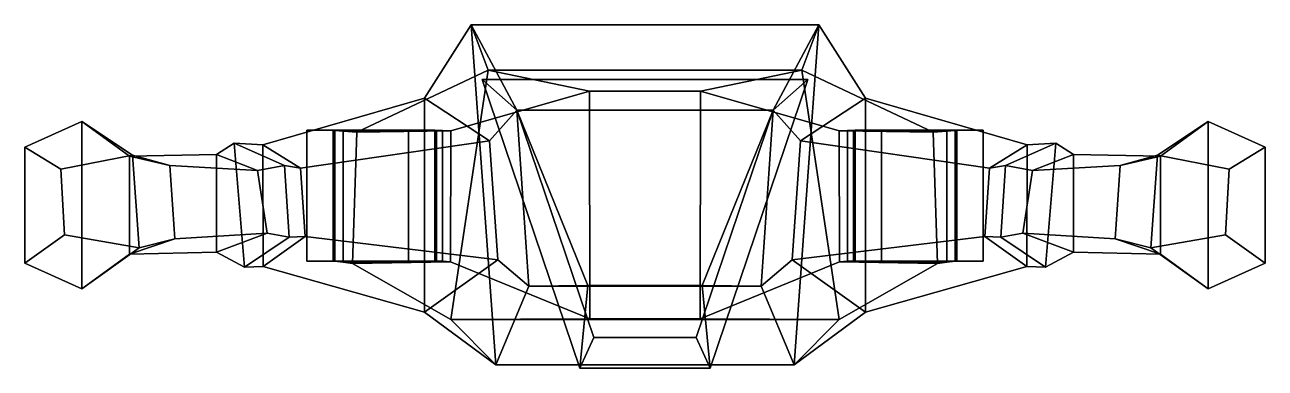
# Model space of a CAD drawing. Extents: x -1.96 to 1.96, y -0.51 to 0.57.
import ezdxf

# ---------------------------------------------------------------- set-up
doc = ezdxf.new("R2010")
doc.units = 0

msp = doc.modelspace()

# ---------------------------------------------------------------- meshes
at = {"layer": 'Arm.Left'}
mesh = msp.add_polyface(dxfattribs=at)
corners = [(1.20923, 0.190541, 1.80259), (1.2088, -0.19416, 1.79896), (1.0908, 0.11645, 2.02767), (1.07582, -0.099601, 2.02767), (1.30087, 0.196073, 1.79787), (1.26738, -0.195726, 1.82279), (1.14124, 0.125385, 2.08331), (1.12686, -0.101209, 2.07998), (1.3568, 0.159555, 1.85742), (1.35667, -0.148674, 1.86844), (1.22617, 0.109696, 2.09614), (1.19648, -0.088955, 2.08037), (1.63128, 0.154475, 2.00592), (1.63128, -0.154475, 2.00592), (1.50454, 0.125075, 2.25158), (1.48845, -0.106979, 2.25158), (1.7823, 0.263936, 2.04142), (1.7823, -0.263936, 2.04142), (1.62189, 0.158299, 2.35233), (1.60153, -0.135395, 2.35233), (1.96317, 0.183608, 2.19625), (1.96317, -0.183608, 2.19625), (1.8492, 0.113859, 2.40945), (1.83742, -0.094188, 2.41253), (0.697606, 0.337838, 1.42521), (0.697606, -0.337838, 1.42521), (0.492285, 0.202622, 1.82317), (0.46622, -0.173306, 1.82317)]
mesh.append_faces([[corners[k] for k in face] for face in [(23, 22, 20, 21), (1, 0, 24, 25), (0, 2, 26, 24), (2, 3, 27, 26), (3, 1, 25, 27), (5, 4, 0, 1), (4, 6, 2, 0), (6, 7, 3, 2), (7, 5, 1, 3), (9, 8, 4, 5), (8, 10, 6, 4), (10, 11, 7, 6), (11, 9, 5, 7), (13, 12, 8, 9), (12, 14, 10, 8), (14, 15, 11, 10), (15, 13, 9, 11), (17, 16, 12, 13), (16, 18, 14, 12), (18, 19, 15, 14), (19, 17, 13, 15), (21, 20, 16, 17), (20, 22, 18, 16), (22, 23, 19, 18), (23, 21, 17, 19), (24, 26, 27, 25)]])
at = {"layer": 'Arm.Right'}
mesh = msp.add_polyface(dxfattribs=at)
corners = [(-1.20923, 0.190541, 1.80259), (-1.2088, -0.19416, 1.79896), (-1.0908, 0.11645, 2.02767), (-1.07582, -0.099601, 2.02767), (-1.30087, 0.196073, 1.79787), (-1.26738, -0.195726, 1.82279), (-1.14124, 0.125385, 2.08331), (-1.12686, -0.101209, 2.07998), (-1.3568, 0.159555, 1.85742), (-1.35667, -0.148674, 1.86844), (-1.22617, 0.109696, 2.09614), (-1.19648, -0.088955, 2.08037), (-1.63128, 0.154475, 2.00592), (-1.63128, -0.154475, 2.00592), (-1.50454, 0.125075, 2.25158), (-1.48845, -0.106979, 2.25158), (-1.7823, 0.263936, 2.04142), (-1.7823, -0.263936, 2.04142), (-1.62189, 0.158299, 2.35233), (-1.60153, -0.135395, 2.35233), (-1.96317, 0.183608, 2.19625), (-1.96317, -0.183608, 2.19625), (-1.8492, 0.113859, 2.40945), (-1.83742, -0.094188, 2.41253), (-0.697606, 0.337838, 1.42521), (-0.697606, -0.337838, 1.42521), (-0.492285, 0.202622, 1.82317), (-0.46622, -0.173306, 1.82317)]
mesh.append_faces([[corners[k] for k in face] for face in [(21, 20, 22, 23), (25, 24, 0, 1), (24, 26, 2, 0), (26, 27, 3, 2), (27, 25, 1, 3), (1, 0, 4, 5), (0, 2, 6, 4), (2, 3, 7, 6), (3, 1, 5, 7), (5, 4, 8, 9), (4, 6, 10, 8), (6, 7, 11, 10), (7, 5, 9, 11), (9, 8, 12, 13), (8, 10, 14, 12), (10, 11, 15, 14), (11, 9, 13, 15), (13, 12, 16, 17), (12, 14, 18, 16), (14, 15, 19, 18), (15, 13, 17, 19), (17, 16, 20, 21), (16, 18, 22, 20), (18, 19, 23, 22), (19, 17, 21, 23), (25, 27, 26, 24)]])
at = {"layer": 'Head'}
mesh = msp.add_polyface(dxfattribs=at)
corners = [(0.405986, 0.299881, 2.19306), (0.181378, -0.254328, 2.23022), (0.515603, 0.396804, 2.43642), (0.205812, -0.514992, 2.43642), (0.405986, 0.299881, 3.35944), (0.162056, -0.418069, 3.35944), (-0.405986, 0.299881, 2.19306), (-0.181378, -0.254328, 2.23022), (-0.515603, 0.396804, 2.43642), (-0.205812, -0.514992, 2.43642), (-0.405986, 0.299881, 3.35944), (-0.162056, -0.418069, 3.35944), (0.405986, 0.299881, 2.04035), (0.36741, -0.256493, 2.04035), (-0.405986, 0.299881, 2.04035), (-0.36741, -0.256493, 2.04035)]
mesh.append_faces([[corners[k] for k in face] for face in [(4, 5, 11, 10), (1, 0, 12, 13), (15, 14, 6, 7), (12, 0, 6, 14), (1, 13, 15, 7), (3, 2, 0, 1), (7, 6, 8, 9), (0, 2, 8, 6), (3, 1, 7, 9), (5, 4, 2, 3), (9, 8, 10, 11), (2, 4, 10, 8), (5, 3, 9, 11), (12, 14, 15, 13)]])
at = {"layer": 'Leg.Left'}
mesh = msp.add_polyface(dxfattribs=at)
corners = [(0.912176, 0.230846, -0.276441), (0.925485, -0.184813, -0.289044), (0.61582, -0.178633, -0.53247), (0.614401, 0.234849, -0.531523), (0.955457, 0.233321, -0.401616), (0.955457, -0.17967, -0.397799), (0.641048, -0.177351, -0.587756), (0.641047, 0.235641, -0.591572), (0.982155, 0.2359, -0.55442), (0.982156, -0.177091, -0.554419), (0.660395, -0.176896, -0.628835), (0.660394, 0.236095, -0.628839), (0.986988, 0.236334, -0.676603), (0.986988, -0.176658, -0.676603), (0.665235, -0.176658, -0.708844), (0.665235, 0.236334, -0.708844), (1.07083, 0.236334, -1.15708), (1.07083, -0.176658, -1.15708), (0.749081, -0.176658, -1.16036), (0.749081, 0.236334, -1.16036), (0.175807, 0.359867, -0.030456), (0.174146, -0.358976, -0.02692), (0.614926, -0.36138, 0.498908), (0.496883, 0.425849, 0.493067)]
mesh.append_faces([[corners[k] for k in face] for face in [(19, 18, 17, 16), (0, 1, 22, 23), (1, 2, 21, 22), (2, 3, 20, 21), (3, 0, 23, 20), (4, 5, 1, 0), (5, 6, 2, 1), (6, 7, 3, 2), (7, 4, 0, 3), (8, 9, 5, 4), (9, 10, 6, 5), (10, 11, 7, 6), (11, 8, 4, 7), (12, 13, 9, 8), (13, 14, 10, 9), (14, 15, 11, 10), (15, 12, 8, 11), (16, 17, 13, 12), (17, 18, 14, 13), (18, 19, 15, 14), (19, 16, 12, 15), (20, 23, 22, 21)]])
at = {"layer": 'Leg.Right'}
mesh = msp.add_polyface(dxfattribs=at)
corners = [(-0.912176, 0.230846, -0.276441), (-0.925485, -0.184813, -0.289044), (-0.614401, 0.234849, -0.531523), (-0.61582, -0.178633, -0.53247), (-0.955457, 0.233321, -0.401616), (-0.955457, -0.17967, -0.397799), (-0.641047, 0.235641, -0.591572), (-0.641048, -0.177351, -0.587756), (-0.982155, 0.2359, -0.55442), (-0.982156, -0.177091, -0.554419), (-0.660394, 0.236095, -0.628839), (-0.660395, -0.176896, -0.628835), (-0.986988, 0.236334, -0.676603), (-0.986988, -0.176658, -0.676603), (-0.665235, 0.236334, -0.708844), (-0.665235, -0.176658, -0.708844), (-1.07083, 0.236334, -1.15708), (-1.07083, -0.176658, -1.15708), (-0.749081, 0.236334, -1.16036), (-0.749081, -0.176658, -1.16036), (-0.496883, 0.425849, 0.493067), (-0.614926, -0.36138, 0.498908), (-0.175807, 0.359867, -0.030456), (-0.174146, -0.358976, -0.02692)]
mesh.append_faces([[corners[k] for k in face] for face in [(19, 18, 16, 17), (1, 0, 20, 21), (0, 2, 22, 20), (2, 3, 23, 22), (3, 1, 21, 23), (5, 4, 0, 1), (4, 6, 2, 0), (6, 7, 3, 2), (7, 5, 1, 3), (9, 8, 4, 5), (8, 10, 6, 4), (10, 11, 7, 6), (11, 9, 5, 7), (13, 12, 8, 9), (12, 14, 10, 8), (14, 15, 11, 10), (15, 13, 9, 11), (17, 16, 12, 13), (16, 18, 14, 12), (18, 19, 15, 14), (19, 17, 13, 15), (20, 22, 23, 21)]])
at = {"layer": 'Torso'}
mesh = msp.add_polyface(dxfattribs=at)
corners = [(0.550109, 0.569502, 1.18851), (0.471898, -0.504255, 1.16472), (0.36741, -0.256493, 1.89635), (0.405986, 0.299881, 1.89635), (0.697606, -0.337838, 1.42521), (0.697606, 0.337838, 1.42521), (0.492285, 0.202622, 1.82317), (0.46622, -0.173306, 1.82317), (0.174146, -0.358976, -0.02692), (0.175807, 0.359867, -0.030456), (0.614926, -0.36138, 0.498908), (0.496883, 0.425849, 0.493068), (-0.550109, 0.569502, 1.18851), (-0.471898, -0.504255, 1.16472), (-0.36741, -0.256493, 1.89635), (-0.405986, 0.299881, 1.89635), (-0.697606, -0.337838, 1.42521), (-0.697606, 0.337838, 1.42521), (-0.492285, 0.202622, 1.82317), (-0.46622, -0.173306, 1.82317), (-0.174146, -0.358976, -0.02692), (-0.175807, 0.359867, -0.030456), (-0.614926, -0.36138, 0.498908), (-0.496883, 0.425849, 0.493068), (0.36741, -0.256493, 2.04035), (0.405986, 0.299881, 2.04035), (-0.405986, 0.299881, 2.04035), (-0.36741, -0.256493, 2.04035)]
mesh.append_faces([[corners[k] for k in face] for face in [(11, 0, 12, 23), (1, 10, 22, 13), (8, 9, 21, 20), (0, 11, 10, 1), (13, 22, 23, 12), (2, 1, 13, 14), (0, 3, 15, 12), (24, 25, 3, 2), (14, 15, 26, 27), (3, 25, 26, 15), (24, 2, 14, 27), (4, 5, 0, 1), (13, 12, 17, 16), (5, 6, 3, 0), (12, 15, 18, 17), (6, 7, 2, 3), (15, 14, 19, 18), (7, 4, 1, 2), (14, 13, 16, 19), (10, 8, 20, 22), (9, 11, 23, 21), (4, 7, 6, 5), (24, 27, 26, 25), (16, 17, 18, 19), (21, 23, 22, 20), (8, 10, 11, 9)]])

doc.saveas('drawing.dxf')
